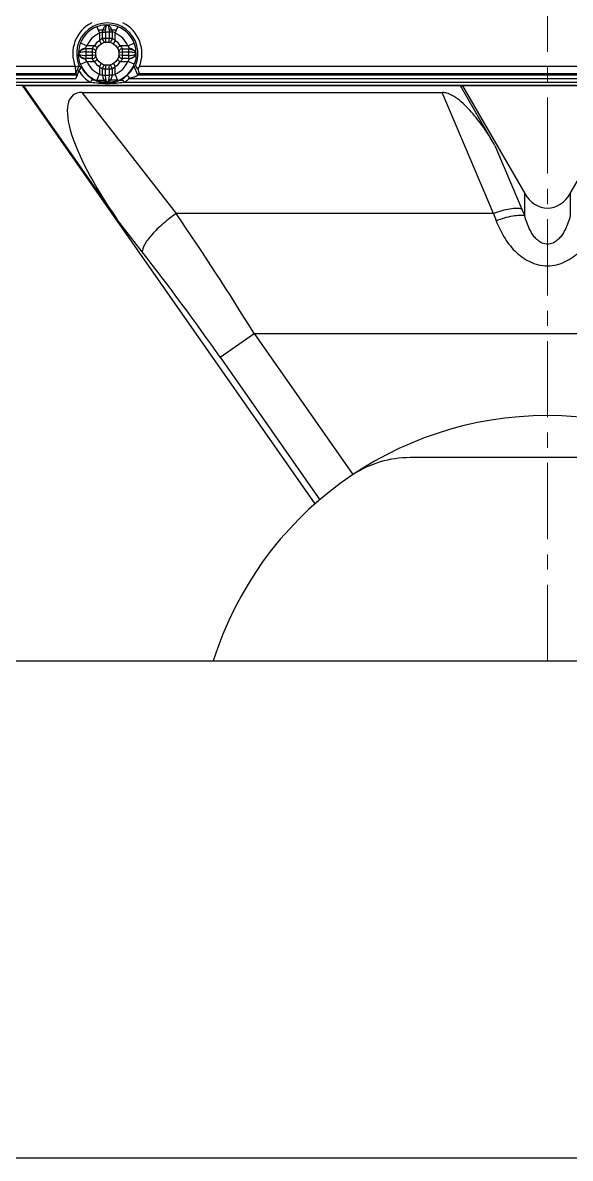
# Model space of a CAD drawing. Header units: millimetres. Extents: x -174 to 1895, y -261 to 458.
# Drawn here: x 83.4 to 161.5, y -18.4 to 143.5 of the extents above; entities that cross this region are included whole.
import ezdxf

# ---------------------------------------------------------------- set-up
doc = ezdxf.new("R2010")
doc.units = ezdxf.units.MM
doc.header["$LTSCALE"] = 16.335
doc.linetypes.add('CENTER', pattern=[0.6, 0.375, -0.075, 0.075, -0.075])
doc.linetypes.add('HIDDEN', pattern=[0.2, 0.1, -0.1])
doc.layers.get('0').update_dxf_attribs({"linetype": 'CONTINUOUS'})
doc.layers.add('202', color=7, linetype='CONTINUOUS')
doc.layers.add('center', color=1, linetype='CENTER', lineweight=9)

msp = doc.modelspace()

# ---------------------------------------------------------------- linework, layer by layer
msp.add_lwpolyline([(-71.082, 385.971), (492.08, 385.971), (492.08, -18.425), (-71.082, -18.425)], close=True)
at = {"layer": '202', "color": 7, "linetype": 'Continuous'}
for p, q in [((93.972, 142.946), (94.333, 142.011)), ((96.576, 142.011), (96.937, 142.946)), ((94.333, 142.011), (94.333, 140.948)), ((94.333, 140.948), (94.594, 140.519)), ((94.768, 141.248), (94.768, 142.161)), ((95.204, 141.248), (94.768, 141.248)), ((95.217, 141.138), (95.204, 141.248)), ((95.706, 141.248), (95.64, 140.756)), ((95.706, 142.174), (95.706, 141.248)), ((96.141, 141.248), (95.706, 141.248)), ((96.141, 142.161), (96.141, 141.248)), ((96.315, 140.519), (96.576, 140.948)), ((96.576, 140.948), (96.576, 142.011)), ((92.545, 140.223), (91.61, 140.584)), ((92.382, 139.353), (93.309, 139.353)), ((93.309, 139.788), (92.395, 139.788)), ((93.608, 140.223), (92.545, 140.223)), ((93.309, 139.788), (93.309, 139.353)), ((93.309, 139.353), (93.8, 139.287)), ((94.037, 139.962), (93.608, 140.223)), ((96.872, 139.962), (97.302, 140.223)), ((97.098, 139.353), (97.382, 139.327)), ((98.364, 140.223), (97.302, 140.223)), ((97.382, 139.327), (97.601, 139.353)), ((97.601, 139.353), (97.601, 139.788)), ((97.601, 139.788), (98.514, 139.788)), ((97.601, 139.353), (98.527, 139.353)), ((98.364, 140.223), (99.299, 140.584)), ((91.61, 137.619), (92.545, 137.98)), ((93.309, 138.85), (92.382, 138.85)), ((93.309, 138.415), (92.395, 138.415)), ((92.545, 137.98), (93.608, 137.98)), ((93.527, 138.876), (93.309, 138.85)), ((93.309, 138.85), (93.309, 138.415)), ((93.811, 138.85), (93.527, 138.876)), ((94.037, 138.241), (93.608, 137.98)), ((94.594, 137.684), (94.333, 137.255)), ((96.315, 137.684), (96.576, 137.255)), ((96.872, 138.241), (97.302, 137.98)), ((97.601, 138.85), (97.109, 138.916)), ((97.302, 137.98), (98.364, 137.98)), ((97.601, 138.415), (97.601, 138.85)), ((98.527, 138.85), (97.601, 138.85)), ((98.514, 138.415), (97.601, 138.415)), ((99.299, 137.619), (98.364, 137.98)), ((90.877, 137.255), (48.019, 137.255)), ((79.246, 136.26), (90.963, 136.26)), ((91.099, 136.047), (80.159, 136.047)), ((91.437, 137.375), (90.923, 137.154)), ((90.962, 136.252), (91.436, 137.375)), ((91.403, 136.643), (90.968, 135.549)), ((93.972, 135.257), (94.333, 136.192)), ((94.333, 137.255), (94.333, 136.192)), ((94.768, 136.042), (94.768, 136.955)), ((94.768, 136.955), (95.203, 136.955)), ((95.203, 136.955), (95.269, 137.447)), ((95.203, 136.029), (95.203, 136.955)), ((95.706, 137.458), (95.68, 137.174)), ((95.68, 137.174), (95.706, 136.955)), ((95.706, 136.955), (95.706, 136.029)), ((95.706, 136.955), (96.141, 136.955)), ((96.141, 136.955), (96.141, 136.042)), ((96.576, 136.192), (96.576, 137.255)), ((96.937, 135.257), (96.576, 136.192)), ((99.805, 136.033), (99.305, 137.261)), ((216.725, 136.047), (99.81, 136.047)), ((99.952, 136.26), (216.582, 136.26)), ((216.503, 137.255), (100.033, 137.255)), ((80.159, 135.549), (90.968, 135.549)), ((93.069, 135.007), (80.202, 135.007)), ((80.202, 134.605), (236.332, 134.605)), ((125.099, 74.911), (83.376, 134.496)), ((83.381, 134.497), (83.51, 134.52)), ((83.51, 134.52), (96.832, 115.495)), ((145.846, 134.52), (83.51, 134.52)), ((93.069, 135.007), (93.352, 135.492)), ((97.553, 135.49), (97.653, 135.325)), ((97.84, 135.007), (97.653, 135.325)), ((218.694, 135.007), (97.84, 135.007)), ((98.582, 135.547), (217.944, 135.549)), ((145.846, 134.52), (146.146, 134.497)), ((150.771, 125.993), (145.846, 134.52)), ((170.38, 134.496), (146.154, 134.496)), ((146.154, 134.496), (155.012, 119.157)), ((161.522, 119.157), (170.38, 134.496)), ((91.841, 133.564), (143.23, 133.564)), ((91.841, 133.564), (105.284, 116.297)), ((150.546, 116.297), (143.216, 133.564)), ((150.771, 125.993), (154.615, 116.937)), ((155.012, 116.012), (155.012, 119.157)), ((161.522, 119.157), (161.522, 116.012)), ((100.444, 110.856), (96.832, 115.495)), ((150.546, 116.297), (105.284, 116.297)), ((111.552, 95.807), (116.393, 99.196)), ((116.393, 99.196), (200.142, 99.196)), ((116.393, 99.196), (130.486, 79.068)), ((111.552, 95.807), (125.773, 75.498)), ((177.863, 81.497), (138.671, 81.497)), ((20.267, 52.497), (296.267, 52.497))]:
    msp.add_line(p, q, dxfattribs=at)
at = {"layer": '202', "color": 8, "linetype": 'HIDDEN'}
for p, q in [((93.8, 139.287), (93.811, 139.353)), ((93.81, 139.361), (93.811, 139.353)), ((95.64, 140.756), (95.706, 140.745)), ((95.714, 140.747), (95.706, 140.745)), ((97.109, 138.916), (97.098, 138.85)), ((97.1, 138.842), (97.098, 138.85)), ((95.196, 137.456), (95.203, 137.458)), ((95.269, 137.447), (95.203, 137.458))]:
    msp.add_line(p, q, dxfattribs=at)
for points in [[(93.811, 139.353), (93.809, 139.307), (93.81, 139.329), (93.811, 139.353)], [(95.203, 140.745), (95.227, 140.746), (95.25, 140.747), (95.203, 140.745)], [(95.706, 140.745), (95.66, 140.747), (95.682, 140.746), (95.706, 140.745)], [(97.098, 139.353), (97.099, 139.329), (97.1, 139.307), (97.098, 139.353)], [(93.811, 138.85), (93.81, 138.874), (93.809, 138.896), (93.811, 138.85)], [(97.098, 138.85), (97.1, 138.896), (97.099, 138.874), (97.098, 138.85)], [(95.203, 137.458), (95.249, 137.456), (95.227, 137.457), (95.203, 137.458)], [(95.706, 137.458), (95.682, 137.457), (95.66, 137.456), (95.706, 137.458)]]:
    msp.add_lwpolyline(points, dxfattribs=at)
at = {"layer": '202', "color": 7, "linetype": 'Continuous'}
msp.add_circle((95.455, 139.102), 1.658, dxfattribs=at)
for centre, radius, start, end in [((95.455, 139.102), 4.935, 116.56496, 201.96481), ((95.455, 139.102), 4.373, 336.73391, 203.25289), ((95.455, 139.102), 4.121, 111.08325, 158.91666), ((95.455, 139.102), 4.121, 21.08325, 68.91675), ((95.455, 139.102), 4.935, 338.03524, 63.43651), ((95.455, 139.102), 3.118, 111.08312, 158.91665), ((95.455, 139.102), 2.161, 121.27067, 148.72933), ((315.984, 141.484), 220.78, 179.82079, 180.06123), ((95.455, 139.102), 2.161, 83.32336, 96.65066), ((95.455, 139.102), 3.083, 85.32563, 94.63819), ((95.455, 139.102), 3.118, 21.08327, 68.91636), ((95.455, 139.102), 2.161, 31.27067, 58.72887), ((95.455, 139.102), 3.083, 175.32608, 184.67387), ((95.455, 139.102), 2.161, 173.32383, 186.6761), ((93.292, 139.207), 0.581, 73.15178, 88.31633), ((95.455, 139.102), 2.161, 353.32384, 6.67616), ((98.302, 139.904), 0.242, 331.35856, 346.95241), ((95.455, 139.102), 3.083, 355.32608, 4.67392), ((95.455, 139.102), 3.118, 201.08323, 248.91684), ((95.455, 139.102), 2.161, 211.27065, 238.72933), ((95.455, 139.102), 3.118, 291.0834, 338.91687), ((95.455, 139.102), 2.161, 301.27069, 328.72937), ((97.573, 138.908), 0.483, 211.86313, 224.51466), ((92.25, 137.81), 1.481, 201.98822, 206.33409), ((96.731, 139.961), 6.859, 212.73595, 214.79815), ((68.248, 152.433), 28.027, 325.70942, 326.99606), ((95.455, 139.102), 4.739, 211.25519, 239.77544), ((96.582, 144.866), 9.088, 235.51047, 237.89677), ((95.455, 139.102), 4.121, 201.08323, 248.91675), ((95.455, 139.102), 4.177, 207.58846, 239.77679), ((95.455, 139.102), 2.161, 263.32339, 276.67662), ((95.455, 139.102), 4.121, 291.08325, 338.91674), ((95.455, 139.102), 4.177, 300.15426, 312.74369), ((94.729, 144.258), 8.36, 303.18793, 304.58102), ((124.656, 153.884), 30.113, 213.24692, 214.39657), ((93.788, 140.229), 7.332, 325.21894, 327.2226), ((93.449, 76.331), 58.994, 89.7891, 90.1893), ((95.555, 139.266), 4.37, 239.73317, 244.40484), ((95.455, 139.102), 3.083, 265.32588, 274.67436), ((95.39, 139.2), 4.295, 295.20028, 300.24382), ((261.283, 162.219), 115.882, 203.00224, 203.4998), ((-242.071, -121.497), 420.953, 31.61914, 34.39499), ((278.297, 165.107), 136.758, 200.91023, 201.3717), ((-195.07, -118.905), 374.324, 35.0016, 37.86499), ((158.267, 37.497), 50, 17.4576, 162.5424), ((138.671, 66.497), 15, 90, 123.05902)]:
    msp.add_arc(centre, radius, start, end, dxfattribs=at)
at = {"layer": '202', "color": 8, "linetype": 'HIDDEN'}
msp.add_arc((138.671, 66.497), 15, 123.05902, 124.04773, dxfattribs=at)
at = {"layer": '202', "color": 7, "linetype": 'Continuous'}
for centre, major_axis, ratio, start_param, end_param in [((103.901, 116.021), (-13.353, 17.151), 0.2760345, -0.2116881, 1.3891312), ((158.267, 122.033), (0, -4.947), 0.8085219, -0.9505861, 0.9505861)]:
    msp.add_ellipse(centre, major_axis=major_axis, ratio=ratio, start_param=start_param, end_param=end_param, dxfattribs=at)
for points, knots in [([(95.455, 143.187), (95.342, 143.193), (94.84, 143.196), (94.337, 143.087), (93.972, 142.946)], [0, 0, 0, 0, 0.2234714, 1, 1, 1, 1]), ([(94.138, 142.516), (94.204, 142.515), (94.333, 142.515), (94.518, 142.517), (94.684, 142.517), (94.786, 142.512), (94.831, 142.516)], [0, 0, 0, 0, 0.2839061, 0.5575239, 0.8034271, 1, 1, 1, 1]), ([(95.455, 143.187), (95.321, 143.174), (95.038, 142.972), (94.89, 142.688), (94.831, 142.516)], [0, 0, 0, 0, 0.4246992, 1, 1, 1, 1]), ([(94.831, 142.516), (94.856, 142.516), (94.983, 142.517), (95.111, 142.516), (95.214, 142.516)], [0, 0, 0, 0, 0.1921162, 1, 1, 1, 1]), ([(95.205, 142.174), (95.205, 142.203), (95.204, 142.317), (95.208, 142.431), (95.216, 142.516)], [0, 0, 0, 0, 0.2546707, 1, 1, 1, 1]), ([(95.214, 142.516), (95.222, 142.603), (95.242, 142.761), (95.298, 142.969), (95.362, 143.109), (95.423, 143.178), (95.455, 143.187)], [0, 0, 0, 0, 0.3585965, 0.6539177, 0.8683577, 1, 1, 1, 1]), ([(96.937, 142.946), (96.811, 142.995), (96.332, 143.15), (95.821, 143.21), (95.455, 143.187)], [0, 0, 0, 0, 0.2688786, 1, 1, 1, 1]), ([(95.455, 143.187), (95.486, 143.178), (95.548, 143.11), (95.611, 142.968), (95.666, 142.761), (95.687, 142.603), (95.696, 142.516)], [0, 0, 0, 0, 0.1321901, 0.3463724, 0.641499, 1, 1, 1, 1]), ([(96.078, 142.516), (96.02, 142.688), (95.873, 142.973), (95.588, 143.173), (95.455, 143.187)], [0, 0, 0, 0, 0.5740942, 1, 1, 1, 1]), ([(95.695, 142.516), (95.698, 142.488), (95.705, 142.374), (95.707, 142.26), (95.706, 142.174)], [0, 0, 0, 0, 0.24357, 1, 1, 1, 1]), ([(95.696, 142.516), (95.733, 142.516), (95.86, 142.517), (95.988, 142.517), (96.078, 142.516)], [0, 0, 0, 0, 0.292926, 1, 1, 1, 1]), ([(96.078, 142.516), (96.123, 142.512), (96.226, 142.516), (96.457, 142.517), (96.642, 142.513), (96.771, 142.516)], [0, 0, 0, 0, 0.1965758, 0.4424891, 1, 1, 1, 1]), ([(94.333, 142.011), (94.394, 142.082), (94.522, 142.191), (94.711, 142.2), (94.768, 142.161)], [0, 0, 0, 0, 0.5755606, 1, 1, 1, 1]), ([(94.333, 140.948), (94.354, 140.974), (94.44, 141.07), (94.543, 141.153), (94.628, 141.196)], [0, 0, 0, 0, 0.2613169, 1, 1, 1, 1]), ([(94.628, 141.196), (94.641, 141.202), (94.686, 141.224), (94.734, 141.24), (94.768, 141.248)], [0, 0, 0, 0, 0.2937202, 1, 1, 1, 1]), ([(94.768, 142.161), (94.795, 142.163), (94.941, 142.168), (95.086, 142.171), (95.205, 142.174)], [0, 0, 0, 0, 0.1835213, 1, 1, 1, 1]), ([(94.768, 141.248), (94.771, 141.155), (94.818, 140.979), (94.942, 140.847), (95.011, 140.805)], [0, 0, 0, 0, 0.5361604, 1, 1, 1, 1]), ([(95.203, 140.745), (95.21, 140.745), (95.228, 140.747), (95.244, 140.75), (95.274, 140.752), (95.264, 140.765), (95.254, 140.77), (95.252, 140.785), (95.255, 140.8), (95.255, 140.817), (95.252, 140.836), (95.248, 140.865), (95.242, 140.928), (95.235, 140.983), (95.231, 141.022)], [0, 0, 0, 0, 0.0578008, 0.1466774, 0.1980246, 0.2217635, 0.2605083, 0.296835, 0.3406586, 0.3908127, 0.4473776, 0.5103339, 0.6537062, 1, 1, 1, 1]), ([(96.141, 142.161), (96.115, 142.163), (95.969, 142.167), (95.824, 142.171), (95.706, 142.174)], [0, 0, 0, 0, 0.1834869, 1, 1, 1, 1]), ([(96.116, 141.097), (96.12, 141.109), (96.133, 141.159), (96.14, 141.21), (96.141, 141.248)], [0, 0, 0, 0, 0.2600205, 1, 1, 1, 1]), ([(96.576, 142.011), (96.544, 142.047), (96.46, 142.127), (96.308, 142.194), (96.182, 142.187), (96.141, 142.161)], [0, 0, 0, 0, 0.295414, 0.7016712, 1, 1, 1, 1]), ([(96.141, 141.248), (96.169, 141.241), (96.339, 141.188), (96.482, 141.063), (96.576, 140.948)], [0, 0, 0, 0, 0.1628847, 1, 1, 1, 1]), ([(91.61, 140.584), (91.562, 140.458), (91.406, 139.98), (91.348, 139.469), (91.369, 139.102)], [0, 0, 0, 0, 0.2683251, 1, 1, 1, 1]), ([(92.372, 139.849), (92.245, 139.845), (91.999, 139.802), (91.677, 139.641), (91.445, 139.403), (91.375, 139.199), (91.369, 139.102)], [0, 0, 0, 0, 0.279714, 0.544886, 0.784359, 1, 1, 1, 1]), ([(92.395, 139.788), (92.266, 139.78), (92.015, 139.735), (91.693, 139.573), (91.462, 139.362), (91.377, 139.184), (91.369, 139.102)], [0, 0, 0, 0, 0.2949327, 0.5728119, 0.8114157, 1, 1, 1, 1]), ([(92.382, 139.353), (92.257, 139.354), (92.023, 139.348), (91.71, 139.293), (91.495, 139.226), (91.38, 139.145), (91.369, 139.102)], [0, 0, 0, 0, 0.3510039, 0.6543359, 0.8747558, 1, 1, 1, 1]), ([(92.372, 139.849), (92.365, 139.878), (92.365, 140.023), (92.461, 140.15), (92.545, 140.223)], [0, 0, 0, 0, 0.2111096, 1, 1, 1, 1]), ([(92.395, 139.788), (92.393, 139.761), (92.389, 139.616), (92.386, 139.471), (92.382, 139.353)], [0, 0, 0, 0, 0.183486, 1, 1, 1, 1]), ([(93.309, 139.788), (93.316, 139.82), (93.372, 139.99), (93.496, 140.131), (93.608, 140.223)], [0, 0, 0, 0, 0.1872567, 1, 1, 1, 1]), ([(93.681, 139.633), (93.674, 139.64), (93.645, 139.668), (93.612, 139.692), (93.585, 139.708)], [0, 0, 0, 0, 0.238814, 1, 1, 1, 1]), ([(95.691, 140.747), (95.716, 140.746), (95.826, 140.757), (95.926, 140.817), (95.986, 140.876)], [0, 0, 0, 0, 0.23033, 1, 1, 1, 1]), ([(97.16, 139.544), (97.15, 139.528), (97.117, 139.464), (97.099, 139.391), (97.099, 139.338)], [0, 0, 0, 0, 0.2652594, 1, 1, 1, 1]), ([(97.601, 139.788), (97.515, 139.785), (97.341, 139.741), (97.204, 139.619), (97.16, 139.544)], [0, 0, 0, 0, 0.4967927, 1, 1, 1, 1]), ([(97.302, 140.223), (97.33, 140.2), (97.425, 140.114), (97.507, 140.011), (97.549, 139.929)], [0, 0, 0, 0, 0.2848073, 1, 1, 1, 1]), ([(97.549, 139.929), (97.556, 139.916), (97.577, 139.87), (97.593, 139.822), (97.601, 139.788)], [0, 0, 0, 0, 0.3021242, 1, 1, 1, 1]), ([(98.364, 140.223), (98.394, 140.197), (98.491, 140.1), (98.561, 139.948), (98.538, 139.849)], [0, 0, 0, 0, 0.2816004, 1, 1, 1, 1]), ([(98.514, 139.788), (98.644, 139.783), (98.894, 139.733), (99.217, 139.573), (99.447, 139.36), (99.532, 139.183), (99.54, 139.102)], [0, 0, 0, 0, 0.2953466, 0.5735293, 0.8128275, 1, 1, 1, 1]), ([(98.527, 139.353), (98.526, 139.396), (98.523, 139.541), (98.52, 139.686), (98.514, 139.788)], [0, 0, 0, 0, 0.2986215, 1, 1, 1, 1]), ([(98.527, 139.353), (98.653, 139.354), (98.887, 139.351), (99.2, 139.296), (99.414, 139.225), (99.529, 139.145), (99.54, 139.102)], [0, 0, 0, 0, 0.3510992, 0.654046, 0.875108, 1, 1, 1, 1]), ([(99.54, 139.102), (99.528, 139.302), (99.313, 139.612), (98.905, 139.798), (98.66, 139.845), (98.538, 139.849)], [0, 0, 0, 0, 0.4498043, 0.7259909, 1, 1, 1, 1]), ([(99.54, 139.102), (99.547, 139.214), (99.549, 139.717), (99.44, 140.22), (99.299, 140.584)], [0, 0, 0, 0, 0.2235818, 1, 1, 1, 1]), ([(91.61, 137.619), (91.562, 137.745), (91.406, 138.224), (91.348, 138.735), (91.369, 139.102)], [0, 0, 0, 0, 0.2682563, 1, 1, 1, 1]), ([(91.369, 139.102), (91.375, 139.005), (91.445, 138.801), (91.677, 138.562), (91.999, 138.401), (92.245, 138.358), (92.372, 138.354)], [0, 0, 0, 0, 0.2156963, 0.4551743, 0.7203217, 1, 1, 1, 1]), ([(91.369, 139.102), (91.38, 139.059), (91.495, 138.978), (91.709, 138.907), (92.022, 138.853), (92.256, 138.851), (92.382, 138.85)], [0, 0, 0, 0, 0.1253079, 0.345916, 0.6485139, 1, 1, 1, 1]), ([(91.369, 139.102), (91.378, 139.021), (91.462, 138.844), (91.691, 138.631), (92.014, 138.469), (92.265, 138.42), (92.395, 138.415)], [0, 0, 0, 0, 0.1865032, 0.4255369, 0.7041503, 1, 1, 1, 1]), ([(92.545, 137.98), (92.516, 138.006), (92.418, 138.104), (92.349, 138.256), (92.372, 138.354)], [0, 0, 0, 0, 0.2816008, 1, 1, 1, 1]), ([(92.382, 138.85), (92.383, 138.807), (92.387, 138.662), (92.39, 138.517), (92.395, 138.415)], [0, 0, 0, 0, 0.2986237, 1, 1, 1, 1]), ([(93.309, 138.415), (93.395, 138.418), (93.568, 138.462), (93.705, 138.584), (93.749, 138.659)], [0, 0, 0, 0, 0.4967909, 1, 1, 1, 1]), ([(93.36, 138.274), (93.354, 138.288), (93.332, 138.333), (93.317, 138.381), (93.309, 138.415)], [0, 0, 0, 0, 0.302015, 1, 1, 1, 1]), ([(93.608, 137.98), (93.58, 138.003), (93.484, 138.09), (93.402, 138.192), (93.36, 138.274)], [0, 0, 0, 0, 0.2849104, 1, 1, 1, 1]), ([(93.749, 138.659), (93.759, 138.675), (93.792, 138.739), (93.81, 138.812), (93.81, 138.865)], [0, 0, 0, 0, 0.2652589, 1, 1, 1, 1]), ([(97.1, 138.865), (97.099, 138.848), (97.104, 138.773), (97.133, 138.702), (97.163, 138.654)], [0, 0, 0, 0, 0.2334735, 1, 1, 1, 1]), ([(97.601, 138.415), (97.594, 138.387), (97.541, 138.217), (97.416, 138.074), (97.302, 137.98)], [0, 0, 0, 0, 0.1628894, 1, 1, 1, 1]), ([(97.45, 138.441), (97.463, 138.437), (97.512, 138.423), (97.563, 138.416), (97.601, 138.415)], [0, 0, 0, 0, 0.2600206, 1, 1, 1, 1]), ([(98.538, 138.354), (98.545, 138.325), (98.545, 138.18), (98.448, 138.053), (98.364, 137.98)], [0, 0, 0, 0, 0.2111091, 1, 1, 1, 1]), ([(98.514, 138.415), (98.763, 138.424), (99.124, 138.545), (99.447, 138.843), (99.532, 139.02), (99.54, 139.102)], [0, 0, 0, 0, 0.5716671, 0.8114163, 1, 1, 1, 1]), ([(98.514, 138.415), (98.516, 138.442), (98.521, 138.587), (98.524, 138.732), (98.527, 138.85)], [0, 0, 0, 0, 0.1834865, 1, 1, 1, 1]), ([(98.527, 138.85), (98.653, 138.85), (98.887, 138.853), (99.201, 138.907), (99.413, 138.979), (99.529, 139.058), (99.54, 139.102)], [0, 0, 0, 0, 0.3514689, 0.6545555, 0.8753701, 1, 1, 1, 1]), ([(99.54, 139.102), (99.528, 138.901), (99.313, 138.592), (98.906, 138.406), (98.66, 138.358), (98.538, 138.354)], [0, 0, 0, 0, 0.4494619, 0.7257312, 1, 1, 1, 1]), ([(99.54, 139.102), (99.547, 138.99), (99.55, 138.487), (99.44, 137.984), (99.299, 137.619)], [0, 0, 0, 0, 0.2224189, 1, 1, 1, 1]), ([(90.963, 136.26), (90.962, 136.293), (90.951, 136.591), (90.937, 136.889), (90.923, 137.153)], [0, 0, 0, 0, 0.1121737, 1, 1, 1, 1]), ([(91.099, 136.047), (91.104, 136.041), (91.106, 136.02), (91.101, 135.962), (91.076, 135.858), (91.031, 135.712), (90.991, 135.605), (90.968, 135.549)], [0, 0, 0, 0, 0.0420257, 0.113708, 0.3410382, 0.6513052, 1, 1, 1, 1]), ([(94.768, 136.955), (94.74, 136.962), (94.57, 137.015), (94.428, 137.14), (94.333, 137.255)], [0, 0, 0, 0, 0.1628816, 1, 1, 1, 1]), ([(94.768, 136.042), (94.742, 136.027), (94.58, 135.99), (94.417, 136.094), (94.333, 136.192)], [0, 0, 0, 0, 0.1908986, 1, 1, 1, 1]), ([(94.794, 137.106), (94.79, 137.094), (94.777, 137.044), (94.769, 136.993), (94.768, 136.955)], [0, 0, 0, 0, 0.2600205, 1, 1, 1, 1]), ([(94.768, 136.042), (94.771, 135.976), (94.802, 135.723), (94.904, 135.478), (95.014, 135.325)], [0, 0, 0, 0, 0.2600361, 1, 1, 1, 1]), ([(94.768, 136.042), (94.795, 136.04), (94.94, 136.036), (95.085, 136.033), (95.203, 136.029)], [0, 0, 0, 0, 0.1834913, 1, 1, 1, 1]), ([(95.218, 137.456), (95.193, 137.457), (95.084, 137.446), (94.983, 137.386), (94.923, 137.328)], [0, 0, 0, 0, 0.23033, 1, 1, 1, 1]), ([(96.141, 136.042), (96.115, 136.04), (95.969, 136.035), (95.824, 136.033), (95.706, 136.029)], [0, 0, 0, 0, 0.1835257, 1, 1, 1, 1]), ([(95.896, 135.325), (95.931, 135.374), (96.065, 135.591), (96.134, 135.848), (96.141, 136.042)], [0, 0, 0, 0, 0.2375997, 1, 1, 1, 1]), ([(96.141, 136.955), (96.138, 137.048), (96.091, 137.224), (95.967, 137.356), (95.898, 137.398)], [0, 0, 0, 0, 0.5361603, 1, 1, 1, 1]), ([(96.281, 137.007), (96.268, 137.001), (96.223, 136.98), (96.176, 136.964), (96.141, 136.955)], [0, 0, 0, 0, 0.2937175, 1, 1, 1, 1]), ([(96.576, 136.192), (96.544, 136.156), (96.46, 136.077), (96.308, 136.009), (96.182, 136.016), (96.141, 136.042)], [0, 0, 0, 0, 0.2954738, 0.7017381, 1, 1, 1, 1]), ([(96.576, 137.255), (96.555, 137.229), (96.469, 137.133), (96.366, 137.05), (96.281, 137.007)], [0, 0, 0, 0, 0.2613143, 1, 1, 1, 1]), ([(98.612, 135.581), (98.617, 135.59), (98.626, 135.608), (98.638, 135.631), (98.638, 135.656), (98.615, 135.67), (98.598, 135.693), (98.565, 135.727), (98.525, 135.771), (98.461, 135.84), (98.382, 135.926), (98.32, 135.997), (98.288, 136.032)], [0, 0, 0, 0, 0.0528519, 0.1014023, 0.1344126, 0.1648275, 0.2244544, 0.2841677, 0.4034595, 0.522761, 0.7613653, 1, 1, 1, 1]), ([(98.29, 136.034), (98.426, 136.159), (98.615, 136.356), (98.838, 136.628), (98.979, 136.816), (99.095, 136.981), (99.185, 137.113), (99.251, 137.203), (99.287, 137.25), (99.305, 137.261)], [0, 0, 0, 0, 0.3478467, 0.5118902, 0.6612101, 0.7890537, 0.8903537, 0.9611912, 1, 1, 1, 1]), ([(98.481, 135.56), (98.545, 135.575), (98.67, 135.612), (98.858, 135.666), (99.047, 135.715), (99.232, 135.774), (99.412, 135.837), (99.58, 135.907), (99.721, 135.971), (99.795, 136.029), (99.828, 136.045)], [0, 0, 0, 0, 0.1363233, 0.2725869, 0.4085195, 0.5438226, 0.6775107, 0.8071872, 0.9234823, 1, 1, 1, 1]), ([(99.81, 136.873), (99.832, 136.901), (99.919, 137.021), (99.991, 137.152), (100.033, 137.255)], [0, 0, 0, 0, 0.2448362, 1, 1, 1, 1]), ([(99.81, 136.873), (99.837, 136.8), (99.883, 136.665), (99.935, 136.485), (99.96, 136.362), (99.962, 136.293), (99.957, 136.268), (99.952, 136.26)], [0, 0, 0, 0, 0.367092, 0.6711576, 0.8862436, 0.955543, 1, 1, 1, 1]), ([(93.667, 135.325), (93.942, 135.193), (94.523, 134.986), (95.441, 134.878), (96.361, 134.98), (96.943, 135.184), (97.219, 135.314)], [0, 0, 0, 0, 0.2494422, 0.5000636, 0.7505819, 1, 1, 1, 1]), ([(95.455, 135.016), (95.343, 135.009), (94.84, 135.008), (94.337, 135.117), (93.972, 135.257)], [0, 0, 0, 0, 0.2227629, 1, 1, 1, 1]), ([(93.999, 135.325), (94.085, 135.322), (94.261, 135.325), (94.524, 135.325), (94.776, 135.325), (94.938, 135.329), (95.014, 135.325)], [0, 0, 0, 0, 0.2542057, 0.521292, 0.7771348, 1, 1, 1, 1]), ([(95.013, 135.325), (95.045, 135.282), (95.16, 135.142), (95.327, 135.03), (95.455, 135.016)], [0, 0, 0, 0, 0.2950674, 1, 1, 1, 1]), ([(95.275, 135.325), (95.251, 135.325), (95.163, 135.325), (95.076, 135.325), (95.013, 135.325)], [0, 0, 0, 0, 0.2837376, 1, 1, 1, 1]), ([(95.275, 135.325), (95.246, 135.43), (95.21, 135.666), (95.203, 135.902), (95.204, 136.029)], [0, 0, 0, 0, 0.4625941, 1, 1, 1, 1]), ([(95.455, 135.016), (95.437, 135.021), (95.4, 135.05), (95.33, 135.15), (95.296, 135.251), (95.275, 135.325)], [0, 0, 0, 0, 0.1509232, 0.36603, 1, 1, 1, 1]), ([(95.455, 135.016), (95.493, 135.02), (95.673, 135.068), (95.81, 135.21), (95.896, 135.325)], [0, 0, 0, 0, 0.2127631, 1, 1, 1, 1]), ([(95.634, 135.325), (95.613, 135.251), (95.576, 135.14), (95.497, 135.028), (95.455, 135.016)], [0, 0, 0, 0, 0.6370392, 1, 1, 1, 1]), ([(96.937, 135.257), (96.811, 135.208), (96.333, 135.053), (95.822, 134.995), (95.455, 135.016)], [0, 0, 0, 0, 0.2686085, 1, 1, 1, 1]), ([(95.706, 136.029), (95.707, 135.902), (95.699, 135.666), (95.663, 135.431), (95.634, 135.325)], [0, 0, 0, 0, 0.5374348, 1, 1, 1, 1]), ([(95.896, 135.325), (95.878, 135.325), (95.791, 135.325), (95.703, 135.325), (95.634, 135.325)], [0, 0, 0, 0, 0.204964, 1, 1, 1, 1]), ([(96.91, 135.326), (96.735, 135.329), (96.396, 135.328), (96.058, 135.328), (95.896, 135.325)], [0, 0, 0, 0, 0.5197557, 1, 1, 1, 1]), ([(97.243, 135.325), (97.275, 135.325), (97.412, 135.326), (97.548, 135.325), (97.651, 135.325)], [0, 0, 0, 0, 0.2406115, 1, 1, 1, 1]), ([(97.84, 135.007), (97.972, 135.084), (98.231, 135.25), (98.468, 135.445), (98.582, 135.547)], [0, 0, 0, 0, 0.5000856, 1, 1, 1, 1]), ([(150.771, 125.993), (150.312, 126.787), (149.342, 128.345), (147.969, 130.187), (146.733, 131.544), (145.718, 132.473), (144.765, 133.126), (143.917, 133.479), (143.459, 133.564), (143.23, 133.564)], [0, 0, 0, 0, 0.2500912, 0.5001292, 0.6251784, 0.7501976, 0.8750947, 0.9375867, 1, 1, 1, 1]), ([(154.615, 116.937), (154.509, 116.968), (154.268, 117.012), (153.696, 117.041), (152.839, 116.957), (151.72, 116.699), (150.942, 116.445), (150.546, 116.297)], [0, 0, 0, 0, 0.0794051, 0.1751601, 0.4115665, 0.6960679, 1, 1, 1, 1]), ([(105.284, 116.297), (104.656, 115.865), (103.734, 115.157), (102.598, 114.122), (101.828, 113.328), (101.206, 112.572), (100.759, 111.901), (100.499, 111.343), (100.433, 110.997), (100.444, 110.856)], [0, 0, 0, 0, 0.3072047, 0.4673615, 0.6190407, 0.7525093, 0.8616418, 0.9430747, 1, 1, 1, 1]), ([(150.943, 115.27), (151.34, 115.424), (152.119, 115.694), (153.242, 115.975), (154.203, 116.098), (154.781, 116.071), (155.012, 116.012)], [0, 0, 0, 0, 0.3051727, 0.5912681, 0.8285173, 1, 1, 1, 1]), ([(150.943, 115.27), (151.25, 114.485), (151.979, 112.942), (153.27, 111.214), (154.586, 110.087), (155.71, 109.408), (156.951, 108.955), (158.267, 108.786), (159.583, 108.956), (160.823, 109.409), (161.949, 110.086), (163.265, 111.213), (164.553, 112.943), (165.284, 114.485), (165.591, 115.27)], [0, 0, 0, 0, 0.1223409, 0.2466689, 0.3096145, 0.3728885, 0.4363884, 0.5000099, 0.5636208, 0.6271241, 0.6903908, 0.7533358, 0.8776575, 1, 1, 1, 1]), ([(161.522, 116.012), (161.412, 115.594), (161.148, 114.755), (160.679, 113.744), (160.165, 112.984), (159.671, 112.457), (159.147, 112.114), (158.661, 111.949), (158.267, 111.909), (157.874, 111.951), (157.386, 112.113), (156.864, 112.458), (156.369, 112.984), (155.856, 113.745), (155.386, 114.755), (155.122, 115.594), (155.012, 116.012)], [0, 0, 0, 0, 0.1163111, 0.236413, 0.2985133, 0.3626621, 0.4298002, 0.4645952, 0.4999862, 0.5355021, 0.5702759, 0.6373638, 0.70151, 0.7635841, 0.8836953, 1, 1, 1, 1])]:
    msp.add_open_spline(points, degree=3, knots=knots, dxfattribs=at)
for points in [[(94.83, 142.516), (94.793, 142.402), (94.773, 142.281), (94.768, 142.161)], [(96.141, 142.161), (96.137, 142.281), (96.116, 142.402), (96.079, 142.516)], [(95.231, 141.022), (95.226, 141.061), (95.221, 141.099), (95.217, 141.138)], [(95.986, 140.876), (96.015, 140.904), (96.04, 140.936), (96.061, 140.971)], [(96.061, 140.971), (96.084, 141.01), (96.102, 141.053), (96.116, 141.097)], [(92.372, 139.849), (92.377, 139.828), (92.384, 139.807), (92.395, 139.788)], [(93.585, 139.708), (93.546, 139.731), (93.504, 139.75), (93.46, 139.763)], [(93.748, 139.55), (93.729, 139.58), (93.706, 139.608), (93.681, 139.633)], [(93.81, 139.338), (93.81, 139.412), (93.787, 139.488), (93.748, 139.55)], [(95.011, 140.805), (95.073, 140.768), (95.146, 140.746), (95.218, 140.746)], [(92.372, 138.354), (92.377, 138.375), (92.384, 138.396), (92.395, 138.415)], [(97.229, 138.57), (97.257, 138.541), (97.289, 138.516), (97.324, 138.496)], [(97.324, 138.496), (97.363, 138.472), (97.406, 138.454), (97.45, 138.441)], [(98.538, 138.354), (98.533, 138.375), (98.525, 138.396), (98.514, 138.415)], [(94.849, 137.232), (94.825, 137.193), (94.807, 137.15), (94.794, 137.106)], [(94.923, 137.328), (94.894, 137.299), (94.869, 137.267), (94.849, 137.232)], [(95.898, 137.398), (95.837, 137.435), (95.763, 137.457), (95.691, 137.457)], [(95.455, 134.82), (94.656, 134.82), (93.855, 134.876), (93.067, 135.007)], [(97.842, 135.007), (97.055, 134.876), (96.253, 134.82), (95.455, 134.82)]]:
    msp.add_open_spline(points, degree=3, dxfattribs=at)
at = {"layer": '202', "color": 8, "linetype": 'HIDDEN'}
for points, knots in [([(93.811, 139.353), (93.811, 139.348), (93.81, 139.328), (93.809, 139.354), (93.81, 139.361)], [0, 0, 0, 0, 0.3838775, 1, 1, 1, 1]), ([(95.706, 140.745), (95.702, 140.745), (95.682, 140.746), (95.707, 140.747), (95.714, 140.747)], [0, 0, 0, 0, 0.383891, 1, 1, 1, 1]), ([(97.098, 138.85), (97.098, 138.855), (97.099, 138.875), (97.1, 138.849), (97.1, 138.842)], [0, 0, 0, 0, 0.3839256, 1, 1, 1, 1]), ([(95.203, 137.458), (95.208, 137.458), (95.228, 137.457), (95.203, 137.456), (95.196, 137.456)], [0, 0, 0, 0, 0.383891, 1, 1, 1, 1])]:
    msp.add_open_spline(points, degree=3, knots=knots, dxfattribs=at)
at = {"layer": 'center', "color": 1, "linetype": 'CENTER', "ltscale": 1.772635}
msp.add_line((158.267, 52.497), (158.267, 337.497), dxfattribs=at)

doc.saveas('drawing.dxf')
